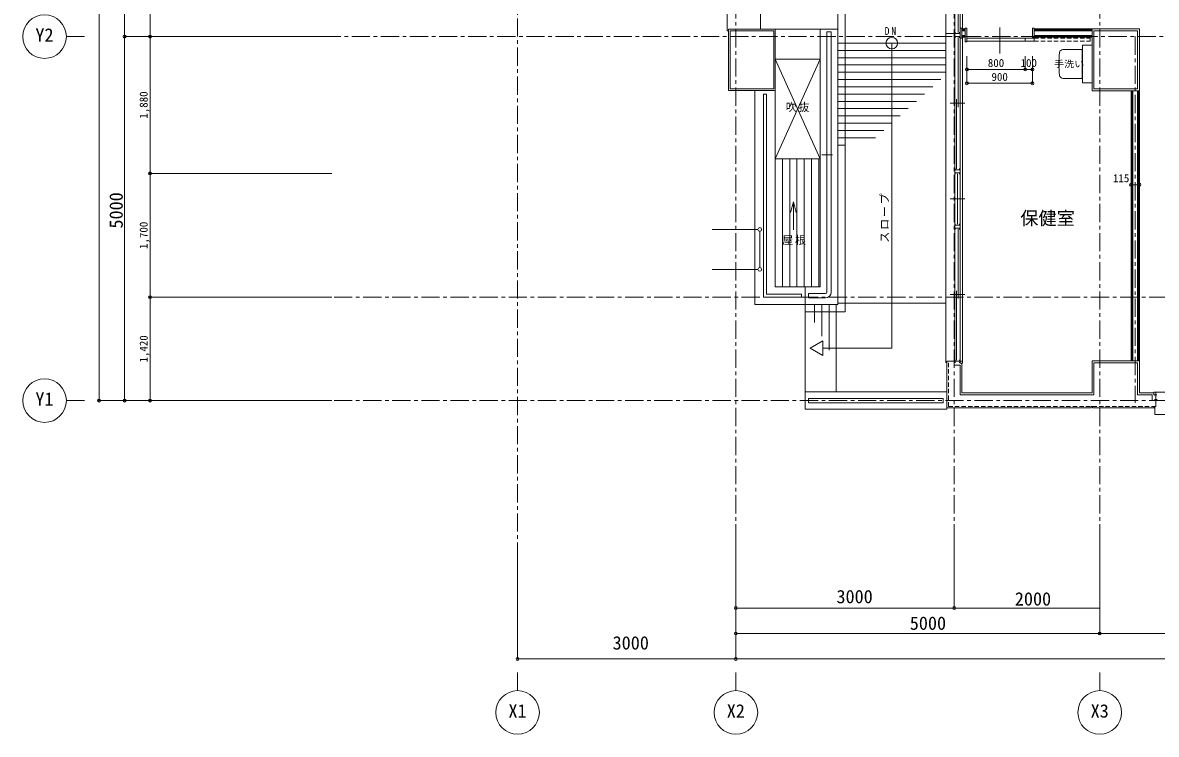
# Model space of a CAD drawing. Units: millimetres at full size, sheet at 1:50. Extents: x -19990 to 20111, y -13076 to 12993.
# Drawn here: x -19990 to -4413, y -12462 to -2686 of the extents above; entities that cross this region are included whole.
import ezdxf
from ezdxf.enums import TextEntityAlignment as Align

# ---------------------------------------------------------------- set-up
doc = ezdxf.new("R2010")
doc.units = ezdxf.units.MM
doc.header["$LTSCALE"] = 50
doc.header["$PDMODE"] = 32
doc.header["$PDSIZE"] = 40
doc.linetypes.add('CHAIN1', pattern=[8, 5, -1, 1, -1])
doc.linetypes.add('DASHED1', pattern=[1.8, 1.2, -0.6])
for name, color, linetype, lineweight in [('1-1_表（文字_固定）', 4, 'Continuous', 9), ('1-2', 3, 'Continuous', 18), ('1-3', 7, 'Continuous', 13), ('1-4', 4, 'Continuous', 9), ('1-6', 7, 'Continuous', 13), ('1-8', 4, 'Continuous', 9), ('1-F_補助線', 3, 'Continuous', 13), ('4-8', 7, 'Continuous', 13)]:
    doc.layers.add(name, color=color, linetype=linetype, lineweight=lineweight)
doc.layers.add('1-5_建具姿図', color=3, linetype='Continuous')
doc.styles.add('ＭＳ ゴシック', font='')
doc.styles.get('ＭＳ ゴシック').set_extended_font_data('MS Gothic')

msp = doc.modelspace()

# ---------------------------------------------------------------- linework, layer by layer
at = {"layer": '1-1_表（文字_固定）', "linetype": 'CHAIN1'}
for p, q in [((-13190.39, 8572.83), (-13190.39, -9827.17)), ((-10190.39, -9827.17), (-10190.39, 8572.83)), ((-7190.39, -9827.17), (-7190.39, 8572.83)), ((-5190.39, -9827.17), (-5190.39, 8572.83)), ((12781.09, -2877.17), (-15740.39, -2877.17)), ((-4702.89, -2877.17), (-4702.89, -7906.96)), ((12538.93, -6457.17), (-15767.74, -6457.17)), ((12538.93, -7877.17), (-15767.74, -7877.17))]:
    msp.add_line(p, q, dxfattribs=at)
at = {"layer": '1-1_表（文字_固定）', "color": 7, "lineweight": 13}
for p, q in [((-18240.39, -2877.17), (-15740.39, -2877.17)), ((-18240.39, -4757.17), (-18240.39, -2877.17)), ((-18240.39, -4757.17), (-15740.39, -4757.17)), ((-18240.39, -6457.17), (-18240.39, -4757.17)), ((-18240.39, -6457.17), (-15740.39, -6457.17))]:
    msp.add_line(p, q, dxfattribs=at)
at = {"layer": '1-1_表（文字_固定）'}
for p, q in [((-5432.39, -3053.25), (-5694.73, -3053.25)), ((-5432.39, -3053.25), (-5432.39, -3453.25)), ((-5432.39, -3453.25), (-5694.73, -3453.25)), ((-5432.39, -3453.25), (-5694.73, -3453.25)), ((-5297.39, -3510.75), (-5427.39, -3510.75))]:
    msp.add_line(p, q, dxfattribs=at)
msp.add_lwpolyline([(-5297.39, -2995.75), (-5427.39, -2995.75), (-5427.39, -3510.75)], dxfattribs=at)
for centre, radius, start, end in [((-4343.61, -3253.25), 1408.06, 173.59379, 186.40621), ((-5690.03, -3107), 53.96, 95.00412, 168.39179), ((-5690.03, -3399.49), 53.96, 191.60821, 264.99588)]:
    msp.add_arc(centre, radius, start, end, dxfattribs=at)
at = {"layer": '1-1_表（文字_固定）', "color": 2}
for p in [(-18240.39, -2877.17), (-18240.39, -4757.17), (-18240.39, -6457.17)]:
    msp.add_point(p, dxfattribs=at)
at = {"layer": '1-2'}
for p, q in [((-10310.39, -2797.17), (-10310.39, -1627.17)), ((-10290.39, -2797.17), (-10310.39, -2797.17)), ((-10290.39, -2777.17), (-9650.39, -2777.17)), ((-9650.39, -2777.17), (-9650.39, -3617.17)), ((-9650.39, -2777.17), (-9030.39, -2777.17)), ((-9030.39, -3187.17), (-9030.39, -2777.17)), ((-9650.39, -3187.17), (-9030.39, -3187.17)), ((-4760.39, -7332.17), (-4760.39, -3622.17)), ((-4645.39, -3622.17), (-4645.39, -7332.17)), ((-7290.39, -7977.17), (-7290.39, -7337.17)), ((-7290.39, -7337.17), (-7190.39, -7337.17)), ((-7085.39, -7772.17), (-7085.39, -7362.17)), ((-5295.39, -7332.17), (-4645.39, -7332.17)), ((-5295.39, -7772.17), (-5295.39, -7332.17)), ((-4645.39, -7772.17), (-4645.39, -7332.17)), ((-7085.39, -7772.17), (-5295.39, -7772.17)), ((-4645.39, -7772.17), (-4445.39, -7772.17)), ((-4420.39, -7957.17), (-4420.39, -7877.17)), ((-7290.39, -7977.17), (-5310.39, -7977.17)), ((-5310.39, -7977.17), (-5310.39, -7957.17)), ((-5290.39, -7957.17), (-5310.39, -7957.17)), ((-5290.39, -7977.17), (-5290.39, -7957.17)), ((-5290.39, -7977.17), (-4440.39, -7977.17)), ((-4440.39, -7977.17), (-4440.39, -7957.17)), ((-4420.39, -7957.17), (-4440.39, -7957.17))]:
    msp.add_line(p, q, dxfattribs=at)
for points in [[(-10310.39, -1627.17), (-9850.39, -1627.17), (-9850.39, -2777.17)], [(-10290.39, -2777.17), (-10290.39, -3617.17), (-9650.39, -3617.17)]]:
    msp.add_lwpolyline(points, dxfattribs=at)
msp.add_lwpolyline([(-5295.39, -3622.17), (-5295.39, -2772.17), (-4645.39, -2772.17), (-4645.39, -3622.17)], close=True, dxfattribs=at)
at = {"layer": '1-3'}
for p, q in [((-10270.39, -2797.17), (-10270.39, -3597.17)), ((-10270.39, -2797.17), (-9670.39, -2797.17)), ((-9670.39, -2797.17), (-9670.39, -3597.17)), ((-8790.39, -2967.17), (-7305.39, -2967.17)), ((-8047.89, -7157.17), (-8047.89, -2967.17)), ((-10270.39, -3597.17), (-9670.39, -3597.17)), ((-8790.39, -6537.17), (-7305.39, -6537.17)), ((-9240.39, -6557.17), (-9240.39, -7757.17)), ((-8810.39, -6557.17), (-8810.39, -7757.17)), ((-8994.86, -7057.17), (-9168.06, -7157.17)), ((-8994.86, -7257.17), (-9168.06, -7157.17)), ((-8994.86, -7057.17), (-8994.86, -7257.17)), ((-8047.89, -7157.17), (-8994.86, -7157.17)), ((-7190.39, -7392.17), (-7110.39, -7392.17)), ((-7110.39, -7797.17), (-7110.39, -7392.17)), ((-5270.39, -7357.17), (-4670.39, -7357.17)), ((-5270.39, -7797.17), (-5270.39, -7357.17)), ((-4670.39, -7797.17), (-4670.39, -7357.17)), ((-7110.39, -7797.17), (-5270.39, -7797.17)), ((-4670.39, -7797.17), (-4470.39, -7797.17))]:
    msp.add_line(p, q, dxfattribs=at)
at = {"layer": '1-3', "color": 4, "lineweight": 9}
msp.add_line((-9010.39, -4502.17), (-8860.39, -4502.17), dxfattribs=at)
at = {"layer": '1-3', "linetype": 'DASHED1'}
for q in [(-7270.39, -7337.17), (-4420.39, -7957.17)]:
    msp.add_line((-7270.39, -7957.17), q, dxfattribs=at)
at = {"layer": '1-3'}
msp.add_lwpolyline([(-5270.39, -3597.17), (-5270.39, -2797.17), (-4670.39, -2797.17), (-4670.39, -3597.17)], close=True, dxfattribs=at)
msp.add_lwpolyline([(-4420.39, -7877.17), (-4470.39, -7877.17), (-4470.39, -7797.17)], dxfattribs=at)
msp.add_circle((-8047.89, -2967.17), 80, dxfattribs=at)
at = {"layer": '1-4'}
for p, q in [((-7305.39, 7.83), (-7305.39, -7352.17)), ((-7110.39, -2822.17), (-7110.39, -22.17)), ((-7075.39, -2772.17), (-7075.39, -228.2)), ((-7133.73, -2822.17), (-7133.73, -2080.17)), ((-7040.39, -2784.67), (-7085.39, -2784.67)), ((-7040.39, -2797.17), (-7085.39, -2797.17)), ((-6565.39, -3111.99), (-6565.39, -2750.37)), ((-5295.39, -2784.67), (-6090.39, -2784.67)), ((-5295.39, -2797.17), (-6090.39, -2797.17)), ((-7180.39, -2837.17), (-7305.39, -2837.17)), ((-7180.39, -2892.17), (-7180.39, -2822.17)), ((-7180.39, -2837.17), (-7110.39, -2837.17)), ((-7180.39, -2877.17), (-7110.39, -2877.17)), ((-7180.39, -2892.17), (-7170.39, -2892.17)), ((-7180.39, -2892.17), (-7180.39, -4692.17)), ((-7133.73, -3846.17), (-7133.73, -2892.17)), ((-7120.39, -2822.17), (-7110.39, -2822.17)), ((-7120.39, -2892.17), (-7110.39, -2892.17)), ((-7110.39, -2822.17), (-7110.39, -2892.17)), ((-7110.39, -4692.17), (-7110.39, -2892.17)), ((-7040.39, -2862.17), (-7085.39, -2862.17)), ((-7040.39, -2874.67), (-7085.39, -2874.67)), ((-7075.39, -7337.17), (-7075.39, -2887.17)), ((-5295.39, -2862.17), (-6090.39, -2862.17)), ((-5295.39, -2874.67), (-6090.39, -2874.67)), ((-7157.06, -4692.17), (-7157.06, -3738.17)), ((-7247.89, -3792.17), (-7042.89, -3792.17)), ((-7180.39, -4762.17), (-7180.39, -4692.17)), ((-7180.39, -4692.17), (-7170.39, -4692.17)), ((-7180.39, -4707.17), (-7110.39, -4707.17)), ((-7180.39, -4747.17), (-7110.39, -4747.17)), ((-7180.39, -4762.17), (-7170.39, -4762.17)), ((-7180.39, -4762.17), (-7180.39, -5452.17)), ((-7145.39, -5452.17), (-7145.39, -4762.17)), ((-7120.39, -4692.17), (-7110.39, -4692.17)), ((-7120.39, -4762.17), (-7110.39, -4762.17)), ((-7110.39, -4692.17), (-7110.39, -4762.17)), ((-7110.39, -5452.17), (-7110.39, -4762.17)), ((-7247.89, -5107.17), (-7042.89, -5107.17)), ((-7180.39, -5452.17), (-7170.39, -5452.17)), ((-7180.39, -5522.17), (-7180.39, -5452.17)), ((-7180.39, -5467.17), (-7110.39, -5467.17)), ((-7180.39, -5507.17), (-7110.39, -5507.17)), ((-7180.39, -5522.17), (-7170.39, -5522.17)), ((-7180.39, -5522.17), (-7180.39, -7322.17)), ((-7133.73, -6476.17), (-7133.73, -5522.17)), ((-7120.39, -5452.17), (-7110.39, -5452.17)), ((-7120.39, -5522.17), (-7110.39, -5522.17)), ((-7110.39, -5452.17), (-7110.39, -5522.17)), ((-7110.39, -7322.17), (-7110.39, -5522.17)), ((-7157.06, -7322.17), (-7157.06, -6368.17)), ((-7247.89, -6422.17), (-7042.89, -6422.17)), ((-7305.39, -7352.17), (-7290.39, -7352.17)), ((-7110.39, -7337.17), (-7180.39, -7337.17)), ((-7180.39, -7352.17), (-7170.39, -7352.17)), ((-7110.39, -7322.17), (-7120.39, -7322.17)), ((-7110.39, -7352.17), (-7120.39, -7352.17)), ((-7110.39, -7337.17), (-7075.39, -7337.17)), ((-7075.39, -7362.17), (-7075.39, -7337.17)), ((-7290.39, -7757.17), (-9240.39, -7757.17)), ((-9240.39, -7997.17), (-9240.39, -7757.17)), ((-4445.39, -7762.17), (-4420.39, -7762.17)), ((-4420.39, -7797.17), (-4420.39, -7762.17)), ((1114.61, -7762.17), (-4420.39, -7762.17)), ((-7340.39, -7847.17), (-9190.39, -7847.17)), ((-9190.39, -7907.17), (-9190.39, -7847.17)), ((-7340.39, -7907.17), (-9190.39, -7907.17)), ((-7340.39, -7907.17), (-7340.39, -7847.17)), ((-4435.39, -7797.17), (-4435.39, -7807.17)), ((-4435.39, -7867.17), (-4435.39, -7857.17)), ((-4420.39, -7797.17), (-4420.39, -7867.17)), ((-7290.39, -7997.17), (-9240.39, -7997.17)), ((-7290.39, -7977.17), (-7290.39, -7997.17)), ((-4435.39, -8067.17), (-4435.39, -7957.17)), ((1129.61, -8067.17), (-4435.39, -8067.17))]:
    msp.add_line(p, q, dxfattribs=at)
at = {"layer": '1-4', "color": 3, "lineweight": 18}
for p, q in [((-7110.39, -2762.17), (-7110.39, -2897.17)), ((-7085.39, -2762.17), (-7110.39, -2762.17)), ((-7085.39, -2762.17), (-7085.39, -2897.17)), ((-7040.39, -2772.17), (-7085.39, -2772.17)), ((-5295.39, -2772.17), (-6090.39, -2772.17)), ((-7085.39, -2897.17), (-7110.39, -2897.17)), ((-7040.39, -2887.17), (-7085.39, -2887.17)), ((-5295.39, -2887.17), (-6090.39, -2887.17))]:
    msp.add_line(p, q, dxfattribs=at)
at = {"layer": '1-4', "color": 7, "lineweight": 13}
for p, q in [((-7015.39, -2762.17), (-7040.39, -2762.17)), ((-7040.39, -2949.17), (-7040.39, -2762.17)), ((-7015.39, -2762.17), (-7015.39, -2949.17)), ((-6115.39, -2762.17), (-6090.39, -2762.17)), ((-6115.39, -2762.17), (-6115.39, -2892.17)), ((-7015.39, -2949.17), (-7040.39, -2949.17)), ((-6090.39, -2898.17), (-7015.39, -2898.17)), ((-6090.39, -2938.17), (-7015.39, -2938.17)), ((-6090.39, -2938.17), (-6090.39, -2898.17)), ((-7190.39, -7337.17), (-7190.39, -7392.17))]:
    msp.add_line(p, q, dxfattribs=at)
at = {"layer": '1-4', "linetype": 'DASHED1'}
for p, q in [((-6215.39, -2938.17), (-6215.39, -2898.17)), ((-6090.39, -2898.17), (-5320.39, -2898.17)), ((-6090.39, -2938.17), (-5320.39, -2938.17)), ((-5320.39, -2938.17), (-5320.39, -2898.17))]:
    msp.add_line(p, q, dxfattribs=at)
at = {"layer": '1-4'}
for points in [[(-7180.39, -22.17), (-7180.39, -2822.17), (-7170.39, -2822.17)], [(-7180.39, -7352.17), (-7180.39, -7322.17), (-7170.39, -7322.17)], [(-7110.39, -7322.17), (-7110.39, -7362.17), (-7075.39, -7362.17)], [(-4405.39, -7797.17), (-4445.39, -7797.17), (-4445.39, -7762.17)], [(-4435.39, -7867.17), (-4405.39, -7867.17), (-4405.39, -7857.17)]]:
    msp.add_lwpolyline(points, dxfattribs=at)
at = {"layer": '1-4', "color": 7, "lineweight": 13}
msp.add_lwpolyline([(-6115.39, -2892.17), (-6090.39, -2892.17), (-6090.39, -2762.17)], dxfattribs=at)
at = {"layer": '1-6'}
for p, q in [((-18940.39, 7122.83), (-18940.39, -7877.17)), ((-19390.39, -2877.17), (-19140.39, -2877.17)), ((-15740.39, -2877.17), (-18590.39, -2877.17)), ((-7015.39, -3519.33), (-7015.39, -3147.99)), ((-6215.39, -3327.84), (-6215.39, -3147.99)), ((-6115.39, -3519.33), (-6115.39, -3147.99)), ((-18240.39, -6457.17), (-15740.39, -6457.17)), ((-18240.39, -7877.17), (-18240.39, -6457.17)), ((-19390.39, -7877.17), (-19140.39, -7877.17)), ((-15740.39, -7877.17), (-18940.39, -7877.17)), ((-18240.39, -7877.17), (-15740.39, -7877.17)), ((-13190.39, -9827.17), (-13190.39, -11427.17)), ((-10190.39, -9827.17), (-10190.39, -11427.17)), ((-7190.39, -9827.17), (-7190.39, -10727.17)), ((-5190.39, -9827.17), (-5190.39, -11077.17)), ((-7190.39, -10727.17), (-10190.39, -10727.17)), ((-5190.39, -10727.17), (-7190.39, -10727.17)), ((-5190.39, -11077.17), (-10190.39, -11077.17)), ((1559.61, -11077.17), (-5190.39, -11077.17)), ((-10190.39, -11427.17), (-13190.39, -11427.17)), ((8309.61, -11427.17), (-10190.39, -11427.17)), ((-13190.39, -11861.99), (-13190.39, -11611.99)), ((-10190.39, -11861.99), (-10190.39, -11611.99)), ((-5190.39, -11861.99), (-5190.39, -11611.99))]:
    msp.add_line(p, q, dxfattribs=at)
for points in [[(-18590.39, 7122.83), (-18590.39, 122.83), (-18590.39, -2877.17), (-18590.39, -7877.17)], [(-18240.39, 7122.83), (-18240.39, 1922.83), (-18240.39, 122.83), (-18240.39, -1377.17), (-18240.39, -2877.17)]]:
    msp.add_lwpolyline(points, dxfattribs=at)
for centre in [(-19690.39, -2877.17), (-19690.39, -7877.17), (-13190.39, -12161.99), (-10190.39, -12161.99), (-5190.39, -12161.99)]:
    msp.add_circle(centre, 300, dxfattribs=at)
for p in [(-18590.39, -2877.17), (-18240.39, -2877.17), (-18940.39, -7877.17), (-18590.39, -7877.17), (-10190.39, -10727.17), (-7190.39, -10727.17), (-10190.39, -11077.17), (-5190.39, -11077.17), (-13190.39, -11427.17), (-10190.39, -11427.17)]:
    msp.add_point(p, dxfattribs=at)
at = {"layer": '1-6', "color": 2}
for p in [(-7015.39, -3327.84), (-6215.39, -3327.84), (-6115.39, -3327.84), (-7015.39, -3519.33), (-6115.39, -3519.33), (-4760.39, -4911.95), (-4645.39, -4911.95), (-18240.39, -6457.17), (-18240.39, -7877.17)]:
    msp.add_point(p, dxfattribs=at)
at = {"layer": '1-8'}
for p, q in [((-8790.39, -1177.17), (-8790.39, -2777.17)), ((-9030.39, -2777.17), (-8790.39, -2777.17)), ((-8790.39, -6557.17), (-8790.39, -2777.17)), ((-8940.39, -6387.17), (-8940.39, -2811.97)), ((-8880.39, -2811.97), (-8940.39, -2811.97)), ((-8880.39, -6387.17), (-8880.39, -2811.97)), ((-8790.39, -3067.17), (-7305.39, -3067.17)), ((-9650.39, -3187.17), (-9030.39, -4557.17)), ((-9650.39, -4557.17), (-9030.39, -3187.17)), ((-9030.39, -6317.17), (-9030.39, -3187.17)), ((-8790.39, -3167.17), (-7305.39, -3167.17)), ((-8790.39, -3267.17), (-7305.39, -3267.17)), ((-8790.39, -3367.17), (-7305.39, -3367.17)), ((-8790.39, -3467.17), (-7371.99, -3467.17)), ((-8790.39, -3567.17), (-7484.27, -3567.17)), ((-9930.39, -3617.17), (-9930.39, -6557.17)), ((-9810.39, -3667.17), (-9810.39, -6457.17)), ((-9810.39, -3667.17), (-9770.39, -3667.17)), ((-9770.39, -3667.17), (-9770.39, -6417.17)), ((-9650.39, -3617.17), (-9650.39, -6317.17)), ((-8790.39, -3667.17), (-7596.54, -3667.17)), ((-4747.89, -7332.17), (-4747.89, -3622.17)), ((-4735.39, -3622.17), (-4735.39, -7332.17)), ((-4735.39, -7332.17), (-4735.39, -3622.17)), ((-4670.39, -3622.17), (-4670.39, -7332.17)), ((-4657.89, -3622.17), (-4657.89, -7332.17)), ((-8790.39, -3767.17), (-7708.82, -3767.17)), ((-8790.39, -3867.17), (-7821.1, -3867.17)), ((-8790.39, -3967.17), (-7933.38, -3967.17)), ((-8790.39, -4067.17), (-8045.66, -4067.17)), ((-8790.39, -4167.17), (-8157.94, -4167.17)), ((-8790.39, -4267.17), (-8270.21, -4267.17)), ((-8790.39, -4367.17), (-8682.49, -4367.17)), ((-9030.39, -4557.17), (-9650.39, -4557.17)), ((-9550.39, -4557.17), (-9550.39, -6317.17)), ((-9450.39, -4557.17), (-9450.39, -6317.17)), ((-9350.39, -4557.17), (-9350.39, -6317.17)), ((-9250.39, -4557.17), (-9250.39, -6317.17)), ((-9150.39, -4557.17), (-9150.39, -6317.17)), ((-9050.39, -4557.17), (-9050.39, -6317.17)), ((-9887.46, -5525.95), (-10518.33, -5525.95)), ((-9862.46, -5550.95), (-9862.46, -6050.95)), ((-9887.46, -6075.95), (-10518.33, -6075.95)), ((-9650.39, -6317.17), (-9240.39, -6317.17)), ((-9030.39, -6317.17), (-9240.39, -6317.17)), ((-9240.39, -6557.17), (-9240.39, -6317.17)), ((-9810.39, -6457.17), (-9290.39, -6457.17)), ((-9770.39, -6417.17), (-9290.39, -6417.17)), ((-9290.39, -6457.17), (-9290.39, -6417.17)), ((-8960.39, -6407.17), (-9190.39, -6407.17)), ((-9190.39, -6467.17), (-9190.39, -6407.17)), ((-8960.39, -6467.17), (-9190.39, -6467.17)), ((-9930.39, -6557.17), (-9240.39, -6557.17)), ((-8790.39, -6557.17), (-9240.39, -6557.17)), ((-9110.39, -6557.17), (-9110.39, -6803.4)), ((-9010.39, -6557.17), (-9010.39, -6993.76)), ((-8910.39, -6557.17), (-8910.39, -7184.12))]:
    msp.add_line(p, q, dxfattribs=at)
at = {"layer": '1-8', "color": 7, "lineweight": 13}
for q in [(-9439.22, -5292.12), (-9400.39, -5529.78), (-9361.57, -5292.12)]:
    msp.add_line((-9400.39, -5147.23), q, dxfattribs=at)
at = {"layer": '1-8'}
msp.add_lwpolyline([(-10090.39, -1077.17), (-8690.39, -1077.17), (-8690.39, -6657.17), (-9240.39, -6657.17)], dxfattribs=at)
for centre in [(-9862.46, -5525.95), (-9862.46, -6075.95)]:
    msp.add_circle(centre, 25, dxfattribs=at)
for radius in [20, 80]:
    msp.add_arc((-8960.39, -6387.17), radius, 270, 0, dxfattribs=at)
at = {"layer": '1-F_補助線', "color": 7}
msp.add_line((-4760.39, -4911.95), (-4645.39, -4911.95), dxfattribs=at)
at = {"layer": '4-8'}
for p, q in [((-7015.39, -3327.84), (-6215.39, -3327.84)), ((-6215.39, -3327.84), (-6115.39, -3327.84)), ((-7015.39, -3519.33), (-6115.39, -3519.33))]:
    msp.add_line(p, q, dxfattribs=at)

# ---------------------------------------------------------------- texts
at = {"layer": '1-1_表（文字_固定）', "color": 3, "style": 'ＭＳ ゴシック', "width": 1.1}
msp.add_text('手洗い', height=91.64, dxfattribs=at).set_placement((-5816.51, -3327.82), align=Align.BOTTOM_LEFT)
at = {"layer": '1-1_表（文字_固定）', "color": 7, "style": 'ＭＳ ゴシック'}
for s, p in [('1,880', (-18240.39, -4004.67)), ('1,700', (-18240.39, -5794.67))]:
    msp.add_text(s, height=110, rotation=90, dxfattribs=at).set_placement(p, align=Align.BOTTOM_LEFT)
at = {"layer": '1-1_表（文字_固定）', "color": 3, "insert": (-9553.52, -5742.27), "char_height": 110, "attachment_point": 7, "style": 'ＭＳ ゴシック'}
msp.add_mtext('\\T1.17;屋根', dxfattribs=at)
at = {"layer": '1-5_建具姿図', "style": 'ＭＳ ゴシック'}
msp.add_text('保健室', height=183.3, dxfattribs=at).set_placement((-6283.11, -5518.75), align=Align.BOTTOM_LEFT)
at = {"layer": '1-5_建具姿図', "char_height": 110, "attachment_point": 7, "style": 'ＭＳ ゴシック'}
for s, insert in [('\\T1.36;\\W0.9;DN', (-8147.1, -2855.72)), ('\\T1.17;吹抜', (-9505.15, -3915.21))]:
    msp.add_mtext(s, dxfattribs=dict(at, insert=insert))
at = {"layer": '1-5_建具姿図', "insert": (-8085.5, -5707.73), "char_height": 110, "attachment_point": 7, "rotation": 90, "style": 'ＭＳ ゴシック'}
msp.add_mtext('\\T1.17;スロープ', dxfattribs=at)
at = {"layer": '1-6', "color": 3, "style": 'ＭＳ ゴシック'}
for s, p in [('Y2', (-19815.39, -3002.17)), ('Y1', (-19815.39, -8002.17)), ('3000', (-8808.31, -10716.42)), ('2000', (-6357.08, -10748.15)), ('5000', (-7800.85, -11081.33)), ('3000', (-11884.14, -11352.17)), ('X1', (-13315.39, -12286.99)), ('X2', (-10315.39, -12286.99)), ('X3', (-5315.39, -12286.99))]:
    msp.add_text(s, height=183.3, dxfattribs=at).set_placement(p, align=Align.BOTTOM_LEFT)
at = {"layer": '1-6', "style": 'ＭＳ ゴシック'}
for s, p in [('800', (-6727.89, -3327.84)), ('100', (-6277.89, -3327.84)), ('900', (-6677.89, -3519.33)), ('115', (-5008.87, -4911.05))]:
    msp.add_text(s, height=110, dxfattribs=at).set_placement(p, align=Align.BOTTOM_LEFT)
at = {"layer": '1-6', "color": 3, "style": 'ＭＳ ゴシック'}
msp.add_text('5000', height=183.3, rotation=90, dxfattribs=at).set_placement((-18560.38, -5514.66), align=Align.BOTTOM_LEFT)
at = {"layer": '1-6', "style": 'ＭＳ ゴシック'}
msp.add_text('1,420', height=110, rotation=90, dxfattribs=at).set_placement((-18240.39, -7354.67), align=Align.BOTTOM_LEFT)

doc.saveas('drawing.dxf')
